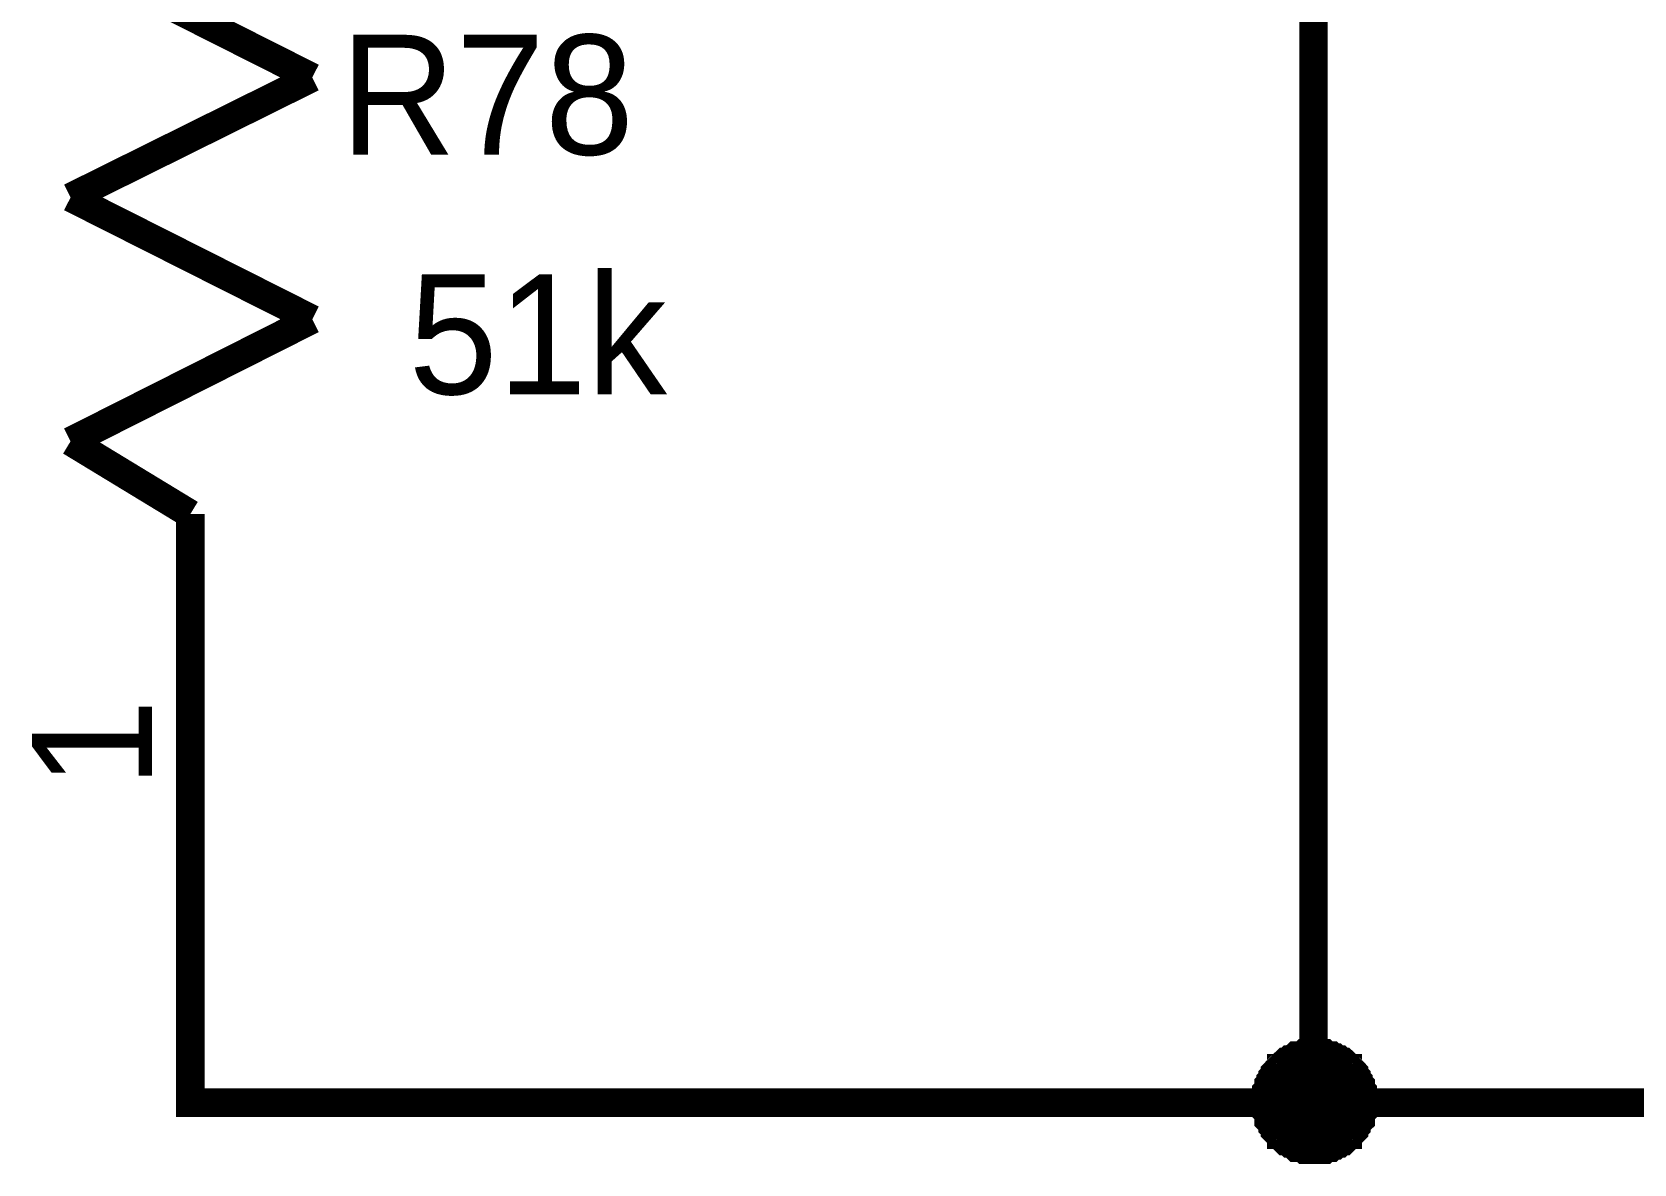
# Model space of a CAD drawing. Header units: millimetres. Extents: x 0 to 800, y 0 to 567.
# Drawn here: x 95.87 to 112.64, y 39.61 to 51.46 of the extents above; entities that cross this region are included whole.
import ezdxf

# ---------------------------------------------------------------- set-up
doc = ezdxf.new("R2010")
doc.units = ezdxf.units.MM
doc.layers.add('Sheet', color=255, linetype='Continuous')

msp = doc.modelspace()

# ---------------------------------------------------------------- linework, layer by layer
at = {"layer": 'Sheet'}
for points, const_width in [([(109.286, 52.704), (109.286, 40.251), (114.55, 40.251)], 0.3), ([(98.803, 50.98), (96.272, 52.256)], 0.3), ([(96.272, 49.725), (98.803, 50.98)], 0.3), ([(98.803, 48.449), (96.272, 49.725)], 0.3), ([(96.272, 47.172), (98.803, 48.449)], 0.3), ([(97.526, 46.41), (96.272, 47.172)], 0.3), ([(97.526, 46.41), (97.526, 41.326)], 0.3), ([(97.526, 46.41), (97.526, 45.649)], 0.3), ([(109.286, 40.251), (97.526, 40.251), (97.526, 41.326)], 0.3), ([(108.793, 40.251), (108.793, 40.273), (108.793, 40.295), (108.793, 40.34), (108.793, 40.363), (108.815, 40.385), (108.815, 40.407), (108.815, 40.43), (108.838, 40.452), (108.838, 40.475), (108.86, 40.497), (108.86, 40.519), (108.883, 40.542), (108.883, 40.564), (108.905, 40.587), (108.927, 40.609), (108.95, 40.609), (108.95, 40.631), (108.972, 40.654), (108.995, 40.676), (109.017, 40.676), (109.039, 40.699), (109.062, 40.699), (109.084, 40.721), (109.084, 40.721), (109.107, 40.743), (109.151, 40.743), (109.174, 40.743), (109.196, 40.766), (109.219, 40.766), (109.241, 40.766), (109.263, 40.766), (109.286, 40.766)], 0.3), ([(108.793, 40.251), (108.793, 40.273), (108.793, 40.295), (108.793, 40.34), (108.793, 40.363), (108.815, 40.385), (108.815, 40.407), (108.815, 40.43), (108.838, 40.452), (108.838, 40.475), (108.86, 40.497), (108.86, 40.519), (108.883, 40.542), (108.883, 40.564), (108.905, 40.587), (108.927, 40.609), (108.95, 40.609), (108.95, 40.631), (108.972, 40.654), (108.995, 40.676), (109.017, 40.676), (109.039, 40.699), (109.062, 40.699), (109.084, 40.721), (109.084, 40.721), (109.107, 40.743), (109.151, 40.743), (109.174, 40.743), (109.196, 40.766), (109.219, 40.766), (109.241, 40.766), (109.263, 40.766), (109.286, 40.766)], 0.3), ([(108.793, 40.251), (108.793, 40.273), (108.793, 40.295), (108.793, 40.34), (108.793, 40.363), (108.815, 40.385), (108.815, 40.407), (108.815, 40.43), (108.838, 40.452), (108.838, 40.475), (108.86, 40.497), (108.86, 40.519), (108.883, 40.542), (108.883, 40.564), (108.905, 40.587), (108.927, 40.609), (108.95, 40.609), (108.95, 40.631), (108.972, 40.654), (108.995, 40.676), (109.017, 40.676), (109.039, 40.699), (109.062, 40.699), (109.084, 40.721), (109.084, 40.721), (109.107, 40.743), (109.151, 40.743), (109.174, 40.743), (109.196, 40.766), (109.219, 40.766), (109.241, 40.766), (109.263, 40.766), (109.286, 40.766)], 0.3), ([(108.793, 40.251), (108.793, 40.273), (108.793, 40.295), (108.793, 40.34), (108.793, 40.363), (108.815, 40.385), (108.815, 40.407), (108.815, 40.43), (108.838, 40.452), (108.838, 40.475), (108.86, 40.497), (108.86, 40.519), (108.883, 40.542), (108.883, 40.564), (108.905, 40.587), (108.927, 40.609), (108.95, 40.609), (108.95, 40.631), (108.972, 40.654), (108.995, 40.676), (109.017, 40.676), (109.039, 40.699), (109.062, 40.699), (109.084, 40.721), (109.084, 40.721), (109.107, 40.743), (109.151, 40.743), (109.174, 40.743), (109.196, 40.766), (109.219, 40.766), (109.241, 40.766), (109.263, 40.766), (109.286, 40.766)], 0.3), ([(108.793, 40.251), (108.793, 40.273), (108.793, 40.295), (108.793, 40.34), (108.793, 40.363), (108.815, 40.385), (108.815, 40.407), (108.815, 40.43), (108.838, 40.452), (108.838, 40.475), (108.86, 40.497), (108.86, 40.519), (108.883, 40.542), (108.883, 40.564), (108.905, 40.587), (108.927, 40.609), (108.95, 40.609), (108.95, 40.631), (108.972, 40.654), (108.995, 40.676), (109.017, 40.676), (109.039, 40.699), (109.062, 40.699), (109.084, 40.721), (109.084, 40.721), (109.107, 40.743), (109.151, 40.743), (109.174, 40.743), (109.196, 40.766), (109.219, 40.766), (109.241, 40.766), (109.263, 40.766), (109.286, 40.766)], 0.0991), ([(108.793, 40.251), (108.793, 40.273), (108.793, 40.295), (108.793, 40.34), (108.793, 40.363), (108.815, 40.385), (108.815, 40.407), (108.815, 40.43), (108.838, 40.452), (108.838, 40.475), (108.86, 40.497), (108.86, 40.519), (108.883, 40.542), (108.883, 40.564), (108.905, 40.587), (108.927, 40.609), (108.95, 40.609), (108.95, 40.631), (108.972, 40.654), (108.995, 40.676), (109.017, 40.676), (109.039, 40.699), (109.062, 40.699), (109.084, 40.721), (109.084, 40.721), (109.107, 40.743), (109.151, 40.743), (109.174, 40.743), (109.196, 40.766), (109.219, 40.766), (109.241, 40.766), (109.263, 40.766), (109.286, 40.766)], 0.0991), ([(108.793, 40.251), (108.793, 40.273), (108.793, 40.295), (108.793, 40.34), (108.793, 40.363), (108.815, 40.385), (108.815, 40.407), (108.815, 40.43), (108.838, 40.452), (108.838, 40.475), (108.86, 40.497), (108.86, 40.519), (108.883, 40.542), (108.883, 40.564), (108.905, 40.587), (108.927, 40.609), (108.95, 40.609), (108.95, 40.631), (108.972, 40.654), (108.995, 40.676), (109.017, 40.676), (109.039, 40.699), (109.062, 40.699), (109.084, 40.721), (109.084, 40.721), (109.107, 40.743), (109.151, 40.743), (109.174, 40.743), (109.196, 40.766), (109.219, 40.766), (109.241, 40.766), (109.263, 40.766), (109.286, 40.766)], 0.0991), ([(108.793, 40.251), (108.793, 40.273), (108.793, 40.295), (108.793, 40.34), (108.793, 40.363), (108.815, 40.385), (108.815, 40.407), (108.815, 40.43), (108.838, 40.452), (108.838, 40.475), (108.86, 40.497), (108.86, 40.519), (108.883, 40.542), (108.883, 40.564), (108.905, 40.587), (108.927, 40.609), (108.95, 40.609), (108.95, 40.631), (108.972, 40.654), (108.995, 40.676), (109.017, 40.676), (109.039, 40.699), (109.062, 40.699), (109.084, 40.721), (109.084, 40.721), (109.107, 40.743), (109.151, 40.743), (109.174, 40.743), (109.196, 40.766), (109.219, 40.766), (109.241, 40.766), (109.263, 40.766), (109.286, 40.766)], 0.0991), ([(109.286, 40.766), (109.286, 40.766)], 0.3), ([(109.286, 40.766), (109.308, 40.766), (109.331, 40.766), (109.375, 40.766), (109.398, 40.766), (109.42, 40.743), (109.443, 40.743), (109.465, 40.743), (109.487, 40.721), (109.51, 40.721), (109.532, 40.699), (109.555, 40.699), (109.577, 40.676), (109.599, 40.676), (109.622, 40.654), (109.644, 40.631), (109.644, 40.609), (109.667, 40.609), (109.689, 40.587), (109.711, 40.564), (109.711, 40.542), (109.734, 40.519), (109.734, 40.497), (109.756, 40.475), (109.756, 40.452), (109.779, 40.43), (109.779, 40.407), (109.779, 40.385), (109.801, 40.363), (109.801, 40.34), (109.801, 40.295), (109.801, 40.273), (109.801, 40.251)], 0.3), ([(109.286, 40.766), (109.286, 40.766)], 0.3), ([(109.286, 40.766), (109.308, 40.766), (109.331, 40.766), (109.375, 40.766), (109.398, 40.766), (109.42, 40.743), (109.443, 40.743), (109.465, 40.743), (109.487, 40.721), (109.51, 40.721), (109.532, 40.699), (109.555, 40.699), (109.577, 40.676), (109.599, 40.676), (109.622, 40.654), (109.644, 40.631), (109.644, 40.609), (109.667, 40.609), (109.689, 40.587), (109.711, 40.564), (109.711, 40.542), (109.734, 40.519), (109.734, 40.497), (109.756, 40.475), (109.756, 40.452), (109.779, 40.43), (109.779, 40.407), (109.779, 40.385), (109.801, 40.363), (109.801, 40.34), (109.801, 40.295), (109.801, 40.273), (109.801, 40.251)], 0.3), ([(109.286, 40.766), (109.286, 40.766)], 0.3), ([(109.286, 40.766), (109.308, 40.766), (109.331, 40.766), (109.375, 40.766), (109.398, 40.766), (109.42, 40.743), (109.443, 40.743), (109.465, 40.743), (109.487, 40.721), (109.51, 40.721), (109.532, 40.699), (109.555, 40.699), (109.577, 40.676), (109.599, 40.676), (109.622, 40.654), (109.644, 40.631), (109.644, 40.609), (109.667, 40.609), (109.689, 40.587), (109.711, 40.564), (109.711, 40.542), (109.734, 40.519), (109.734, 40.497), (109.756, 40.475), (109.756, 40.452), (109.779, 40.43), (109.779, 40.407), (109.779, 40.385), (109.801, 40.363), (109.801, 40.34), (109.801, 40.295), (109.801, 40.273), (109.801, 40.251)], 0.3), ([(109.286, 40.766), (109.286, 40.766)], 0.3), ([(109.286, 40.766), (109.308, 40.766), (109.331, 40.766), (109.375, 40.766), (109.398, 40.766), (109.42, 40.743), (109.443, 40.743), (109.465, 40.743), (109.487, 40.721), (109.51, 40.721), (109.532, 40.699), (109.555, 40.699), (109.577, 40.676), (109.599, 40.676), (109.622, 40.654), (109.644, 40.631), (109.644, 40.609), (109.667, 40.609), (109.689, 40.587), (109.711, 40.564), (109.711, 40.542), (109.734, 40.519), (109.734, 40.497), (109.756, 40.475), (109.756, 40.452), (109.779, 40.43), (109.779, 40.407), (109.779, 40.385), (109.801, 40.363), (109.801, 40.34), (109.801, 40.295), (109.801, 40.273), (109.801, 40.251)], 0.3), ([(109.286, 40.766), (109.286, 40.766)], 0.0991), ([(109.286, 40.766), (109.308, 40.766), (109.331, 40.766), (109.375, 40.766), (109.398, 40.766), (109.42, 40.743), (109.443, 40.743), (109.465, 40.743), (109.487, 40.721), (109.51, 40.721), (109.532, 40.699), (109.555, 40.699), (109.577, 40.676), (109.599, 40.676), (109.622, 40.654), (109.644, 40.631), (109.644, 40.609), (109.667, 40.609), (109.689, 40.587), (109.711, 40.564), (109.711, 40.542), (109.734, 40.519), (109.734, 40.497), (109.756, 40.475), (109.756, 40.452), (109.779, 40.43), (109.779, 40.407), (109.779, 40.385), (109.801, 40.363), (109.801, 40.34), (109.801, 40.295), (109.801, 40.273), (109.801, 40.251)], 0.0991), ([(109.286, 40.766), (109.286, 40.766)], 0.0991), ([(109.286, 40.766), (109.308, 40.766), (109.331, 40.766), (109.375, 40.766), (109.398, 40.766), (109.42, 40.743), (109.443, 40.743), (109.465, 40.743), (109.487, 40.721), (109.51, 40.721), (109.532, 40.699), (109.555, 40.699), (109.577, 40.676), (109.599, 40.676), (109.622, 40.654), (109.644, 40.631), (109.644, 40.609), (109.667, 40.609), (109.689, 40.587), (109.711, 40.564), (109.711, 40.542), (109.734, 40.519), (109.734, 40.497), (109.756, 40.475), (109.756, 40.452), (109.779, 40.43), (109.779, 40.407), (109.779, 40.385), (109.801, 40.363), (109.801, 40.34), (109.801, 40.295), (109.801, 40.273), (109.801, 40.251)], 0.0991), ([(109.286, 40.766), (109.286, 40.766)], 0.0991), ([(109.286, 40.766), (109.308, 40.766), (109.331, 40.766), (109.375, 40.766), (109.398, 40.766), (109.42, 40.743), (109.443, 40.743), (109.465, 40.743), (109.487, 40.721), (109.51, 40.721), (109.532, 40.699), (109.555, 40.699), (109.577, 40.676), (109.599, 40.676), (109.622, 40.654), (109.644, 40.631), (109.644, 40.609), (109.667, 40.609), (109.689, 40.587), (109.711, 40.564), (109.711, 40.542), (109.734, 40.519), (109.734, 40.497), (109.756, 40.475), (109.756, 40.452), (109.779, 40.43), (109.779, 40.407), (109.779, 40.385), (109.801, 40.363), (109.801, 40.34), (109.801, 40.295), (109.801, 40.273), (109.801, 40.251)], 0.0991), ([(109.286, 40.766), (109.286, 40.766)], 0.0991), ([(109.286, 40.766), (109.308, 40.766), (109.331, 40.766), (109.375, 40.766), (109.398, 40.766), (109.42, 40.743), (109.443, 40.743), (109.465, 40.743), (109.487, 40.721), (109.51, 40.721), (109.532, 40.699), (109.555, 40.699), (109.577, 40.676), (109.599, 40.676), (109.622, 40.654), (109.644, 40.631), (109.644, 40.609), (109.667, 40.609), (109.689, 40.587), (109.711, 40.564), (109.711, 40.542), (109.734, 40.519), (109.734, 40.497), (109.756, 40.475), (109.756, 40.452), (109.779, 40.43), (109.779, 40.407), (109.779, 40.385), (109.801, 40.363), (109.801, 40.34), (109.801, 40.295), (109.801, 40.273), (109.801, 40.251)], 0.0991), ([(109.286, 39.758), (109.263, 39.758), (109.241, 39.758), (109.219, 39.758), (109.196, 39.758), (109.174, 39.78), (109.151, 39.78), (109.107, 39.78), (109.084, 39.803), (109.084, 39.803), (109.062, 39.825), (109.039, 39.825), (109.017, 39.847), (108.995, 39.847), (108.972, 39.87), (108.95, 39.892), (108.95, 39.915), (108.927, 39.915), (108.905, 39.937), (108.883, 39.959), (108.883, 39.982), (108.86, 40.004), (108.86, 40.027), (108.838, 40.049), (108.838, 40.049), (108.815, 40.071), (108.815, 40.116), (108.815, 40.139), (108.793, 40.161), (108.793, 40.183), (108.793, 40.206), (108.793, 40.228), (108.793, 40.251)], 0.3), ([(108.793, 40.251), (108.793, 40.251)], 0.3), ([(109.286, 39.758), (109.263, 39.758), (109.241, 39.758), (109.219, 39.758), (109.196, 39.758), (109.174, 39.78), (109.151, 39.78), (109.107, 39.78), (109.084, 39.803), (109.084, 39.803), (109.062, 39.825), (109.039, 39.825), (109.017, 39.847), (108.995, 39.847), (108.972, 39.87), (108.95, 39.892), (108.95, 39.915), (108.927, 39.915), (108.905, 39.937), (108.883, 39.959), (108.883, 39.982), (108.86, 40.004), (108.86, 40.027), (108.838, 40.049), (108.838, 40.049), (108.815, 40.071), (108.815, 40.116), (108.815, 40.139), (108.793, 40.161), (108.793, 40.183), (108.793, 40.206), (108.793, 40.228), (108.793, 40.251)], 0.3), ([(108.793, 40.251), (108.793, 40.251)], 0.3), ([(109.286, 39.758), (109.263, 39.758), (109.241, 39.758), (109.219, 39.758), (109.196, 39.758), (109.174, 39.78), (109.151, 39.78), (109.107, 39.78), (109.084, 39.803), (109.084, 39.803), (109.062, 39.825), (109.039, 39.825), (109.017, 39.847), (108.995, 39.847), (108.972, 39.87), (108.95, 39.892), (108.95, 39.915), (108.927, 39.915), (108.905, 39.937), (108.883, 39.959), (108.883, 39.982), (108.86, 40.004), (108.86, 40.027), (108.838, 40.049), (108.838, 40.049), (108.815, 40.071), (108.815, 40.116), (108.815, 40.139), (108.793, 40.161), (108.793, 40.183), (108.793, 40.206), (108.793, 40.228), (108.793, 40.251)], 0.3), ([(108.793, 40.251), (108.793, 40.251)], 0.3), ([(109.286, 39.758), (109.263, 39.758), (109.241, 39.758), (109.219, 39.758), (109.196, 39.758), (109.174, 39.78), (109.151, 39.78), (109.107, 39.78), (109.084, 39.803), (109.084, 39.803), (109.062, 39.825), (109.039, 39.825), (109.017, 39.847), (108.995, 39.847), (108.972, 39.87), (108.95, 39.892), (108.95, 39.915), (108.927, 39.915), (108.905, 39.937), (108.883, 39.959), (108.883, 39.982), (108.86, 40.004), (108.86, 40.027), (108.838, 40.049), (108.838, 40.049), (108.815, 40.071), (108.815, 40.116), (108.815, 40.139), (108.793, 40.161), (108.793, 40.183), (108.793, 40.206), (108.793, 40.228), (108.793, 40.251)], 0.3), ([(108.793, 40.251), (108.793, 40.251)], 0.3), ([(109.286, 39.758), (109.263, 39.758), (109.241, 39.758), (109.219, 39.758), (109.196, 39.758), (109.174, 39.78), (109.151, 39.78), (109.107, 39.78), (109.084, 39.803), (109.084, 39.803), (109.062, 39.825), (109.039, 39.825), (109.017, 39.847), (108.995, 39.847), (108.972, 39.87), (108.95, 39.892), (108.95, 39.915), (108.927, 39.915), (108.905, 39.937), (108.883, 39.959), (108.883, 39.982), (108.86, 40.004), (108.86, 40.027), (108.838, 40.049), (108.838, 40.049), (108.815, 40.071), (108.815, 40.116), (108.815, 40.139), (108.793, 40.161), (108.793, 40.183), (108.793, 40.206), (108.793, 40.228), (108.793, 40.251)], 0.0991), ([(108.793, 40.251), (108.793, 40.251)], 0.0991), ([(109.286, 39.758), (109.263, 39.758), (109.241, 39.758), (109.219, 39.758), (109.196, 39.758), (109.174, 39.78), (109.151, 39.78), (109.107, 39.78), (109.084, 39.803), (109.084, 39.803), (109.062, 39.825), (109.039, 39.825), (109.017, 39.847), (108.995, 39.847), (108.972, 39.87), (108.95, 39.892), (108.95, 39.915), (108.927, 39.915), (108.905, 39.937), (108.883, 39.959), (108.883, 39.982), (108.86, 40.004), (108.86, 40.027), (108.838, 40.049), (108.838, 40.049), (108.815, 40.071), (108.815, 40.116), (108.815, 40.139), (108.793, 40.161), (108.793, 40.183), (108.793, 40.206), (108.793, 40.228), (108.793, 40.251)], 0.0991), ([(108.793, 40.251), (108.793, 40.251)], 0.0991), ([(109.286, 39.758), (109.263, 39.758), (109.241, 39.758), (109.219, 39.758), (109.196, 39.758), (109.174, 39.78), (109.151, 39.78), (109.107, 39.78), (109.084, 39.803), (109.084, 39.803), (109.062, 39.825), (109.039, 39.825), (109.017, 39.847), (108.995, 39.847), (108.972, 39.87), (108.95, 39.892), (108.95, 39.915), (108.927, 39.915), (108.905, 39.937), (108.883, 39.959), (108.883, 39.982), (108.86, 40.004), (108.86, 40.027), (108.838, 40.049), (108.838, 40.049), (108.815, 40.071), (108.815, 40.116), (108.815, 40.139), (108.793, 40.161), (108.793, 40.183), (108.793, 40.206), (108.793, 40.228), (108.793, 40.251)], 0.0991), ([(108.793, 40.251), (108.793, 40.251)], 0.0991), ([(109.286, 39.758), (109.263, 39.758), (109.241, 39.758), (109.219, 39.758), (109.196, 39.758), (109.174, 39.78), (109.151, 39.78), (109.107, 39.78), (109.084, 39.803), (109.084, 39.803), (109.062, 39.825), (109.039, 39.825), (109.017, 39.847), (108.995, 39.847), (108.972, 39.87), (108.95, 39.892), (108.95, 39.915), (108.927, 39.915), (108.905, 39.937), (108.883, 39.959), (108.883, 39.982), (108.86, 40.004), (108.86, 40.027), (108.838, 40.049), (108.838, 40.049), (108.815, 40.071), (108.815, 40.116), (108.815, 40.139), (108.793, 40.161), (108.793, 40.183), (108.793, 40.206), (108.793, 40.228), (108.793, 40.251)], 0.0991), ([(108.793, 40.251), (108.793, 40.251)], 0.0991), ([(109.801, 40.251), (109.801, 40.228), (109.801, 40.206), (109.801, 40.183), (109.801, 40.161), (109.779, 40.139), (109.779, 40.116), (109.779, 40.071), (109.756, 40.049), (109.756, 40.049), (109.734, 40.027), (109.734, 40.004), (109.711, 39.982), (109.711, 39.959), (109.689, 39.937), (109.667, 39.915), (109.644, 39.915), (109.644, 39.892), (109.622, 39.87), (109.599, 39.847), (109.577, 39.847), (109.555, 39.825), (109.532, 39.825), (109.51, 39.803), (109.487, 39.803), (109.465, 39.78), (109.443, 39.78), (109.42, 39.78), (109.398, 39.758), (109.375, 39.758), (109.331, 39.758), (109.308, 39.758), (109.286, 39.758)], 0.3), ([(109.801, 40.251), (109.801, 40.228), (109.801, 40.206), (109.801, 40.183), (109.801, 40.161), (109.779, 40.139), (109.779, 40.116), (109.779, 40.071), (109.756, 40.049), (109.756, 40.049), (109.734, 40.027), (109.734, 40.004), (109.711, 39.982), (109.711, 39.959), (109.689, 39.937), (109.667, 39.915), (109.644, 39.915), (109.644, 39.892), (109.622, 39.87), (109.599, 39.847), (109.577, 39.847), (109.555, 39.825), (109.532, 39.825), (109.51, 39.803), (109.487, 39.803), (109.465, 39.78), (109.443, 39.78), (109.42, 39.78), (109.398, 39.758), (109.375, 39.758), (109.331, 39.758), (109.308, 39.758), (109.286, 39.758)], 0.3), ([(109.801, 40.251), (109.801, 40.228), (109.801, 40.206), (109.801, 40.183), (109.801, 40.161), (109.779, 40.139), (109.779, 40.116), (109.779, 40.071), (109.756, 40.049), (109.756, 40.049), (109.734, 40.027), (109.734, 40.004), (109.711, 39.982), (109.711, 39.959), (109.689, 39.937), (109.667, 39.915), (109.644, 39.915), (109.644, 39.892), (109.622, 39.87), (109.599, 39.847), (109.577, 39.847), (109.555, 39.825), (109.532, 39.825), (109.51, 39.803), (109.487, 39.803), (109.465, 39.78), (109.443, 39.78), (109.42, 39.78), (109.398, 39.758), (109.375, 39.758), (109.331, 39.758), (109.308, 39.758), (109.286, 39.758)], 0.3), ([(109.801, 40.251), (109.801, 40.228), (109.801, 40.206), (109.801, 40.183), (109.801, 40.161), (109.779, 40.139), (109.779, 40.116), (109.779, 40.071), (109.756, 40.049), (109.756, 40.049), (109.734, 40.027), (109.734, 40.004), (109.711, 39.982), (109.711, 39.959), (109.689, 39.937), (109.667, 39.915), (109.644, 39.915), (109.644, 39.892), (109.622, 39.87), (109.599, 39.847), (109.577, 39.847), (109.555, 39.825), (109.532, 39.825), (109.51, 39.803), (109.487, 39.803), (109.465, 39.78), (109.443, 39.78), (109.42, 39.78), (109.398, 39.758), (109.375, 39.758), (109.331, 39.758), (109.308, 39.758), (109.286, 39.758)], 0.3), ([(109.801, 40.251), (109.801, 40.228), (109.801, 40.206), (109.801, 40.183), (109.801, 40.161), (109.779, 40.139), (109.779, 40.116), (109.779, 40.071), (109.756, 40.049), (109.756, 40.049), (109.734, 40.027), (109.734, 40.004), (109.711, 39.982), (109.711, 39.959), (109.689, 39.937), (109.667, 39.915), (109.644, 39.915), (109.644, 39.892), (109.622, 39.87), (109.599, 39.847), (109.577, 39.847), (109.555, 39.825), (109.532, 39.825), (109.51, 39.803), (109.487, 39.803), (109.465, 39.78), (109.443, 39.78), (109.42, 39.78), (109.398, 39.758), (109.375, 39.758), (109.331, 39.758), (109.308, 39.758), (109.286, 39.758)], 0.0991), ([(109.801, 40.251), (109.801, 40.228), (109.801, 40.206), (109.801, 40.183), (109.801, 40.161), (109.779, 40.139), (109.779, 40.116), (109.779, 40.071), (109.756, 40.049), (109.756, 40.049), (109.734, 40.027), (109.734, 40.004), (109.711, 39.982), (109.711, 39.959), (109.689, 39.937), (109.667, 39.915), (109.644, 39.915), (109.644, 39.892), (109.622, 39.87), (109.599, 39.847), (109.577, 39.847), (109.555, 39.825), (109.532, 39.825), (109.51, 39.803), (109.487, 39.803), (109.465, 39.78), (109.443, 39.78), (109.42, 39.78), (109.398, 39.758), (109.375, 39.758), (109.331, 39.758), (109.308, 39.758), (109.286, 39.758)], 0.0991), ([(109.801, 40.251), (109.801, 40.228), (109.801, 40.206), (109.801, 40.183), (109.801, 40.161), (109.779, 40.139), (109.779, 40.116), (109.779, 40.071), (109.756, 40.049), (109.756, 40.049), (109.734, 40.027), (109.734, 40.004), (109.711, 39.982), (109.711, 39.959), (109.689, 39.937), (109.667, 39.915), (109.644, 39.915), (109.644, 39.892), (109.622, 39.87), (109.599, 39.847), (109.577, 39.847), (109.555, 39.825), (109.532, 39.825), (109.51, 39.803), (109.487, 39.803), (109.465, 39.78), (109.443, 39.78), (109.42, 39.78), (109.398, 39.758), (109.375, 39.758), (109.331, 39.758), (109.308, 39.758), (109.286, 39.758)], 0.0991), ([(109.801, 40.251), (109.801, 40.228), (109.801, 40.206), (109.801, 40.183), (109.801, 40.161), (109.779, 40.139), (109.779, 40.116), (109.779, 40.071), (109.756, 40.049), (109.756, 40.049), (109.734, 40.027), (109.734, 40.004), (109.711, 39.982), (109.711, 39.959), (109.689, 39.937), (109.667, 39.915), (109.644, 39.915), (109.644, 39.892), (109.622, 39.87), (109.599, 39.847), (109.577, 39.847), (109.555, 39.825), (109.532, 39.825), (109.51, 39.803), (109.487, 39.803), (109.465, 39.78), (109.443, 39.78), (109.42, 39.78), (109.398, 39.758), (109.375, 39.758), (109.331, 39.758), (109.308, 39.758), (109.286, 39.758)], 0.0991), ([(109.801, 40.251), (109.801, 40.251), (109.801, 40.251), (109.801, 40.251), (109.801, 40.251), (109.801, 40.251), (109.801, 40.251), (109.801, 40.251), (109.801, 40.251), (109.801, 40.251), (109.801, 40.251), (109.801, 40.251), (109.801, 40.251), (109.801, 40.251), (109.801, 40.251), (109.801, 40.251), (109.801, 40.251), (109.801, 40.251), (109.801, 40.251), (109.801, 40.251), (109.801, 40.251), (109.801, 40.251), (109.801, 40.251), (109.801, 40.251), (109.801, 40.251), (109.801, 40.251), (109.801, 40.251), (109.801, 40.251), (109.801, 40.251), (109.801, 40.251), (109.801, 40.251), (109.801, 40.251), (109.801, 40.251)], 0.3), ([(109.801, 40.251), (109.801, 40.251)], 0.3), ([(109.801, 40.251), (109.801, 40.251), (109.801, 40.251), (109.801, 40.251), (109.801, 40.251), (109.801, 40.251), (109.801, 40.251), (109.801, 40.251), (109.801, 40.251), (109.801, 40.251), (109.801, 40.251), (109.801, 40.251), (109.801, 40.251), (109.801, 40.251), (109.801, 40.251), (109.801, 40.251), (109.801, 40.251), (109.801, 40.251), (109.801, 40.251), (109.801, 40.251), (109.801, 40.251), (109.801, 40.251), (109.801, 40.251), (109.801, 40.251), (109.801, 40.251), (109.801, 40.251), (109.801, 40.251), (109.801, 40.251), (109.801, 40.251), (109.801, 40.251), (109.801, 40.251), (109.801, 40.251), (109.801, 40.251)], 0.3), ([(109.801, 40.251), (109.801, 40.251)], 0.3), ([(109.801, 40.251), (109.801, 40.251), (109.801, 40.251), (109.801, 40.251), (109.801, 40.251), (109.801, 40.251), (109.801, 40.251), (109.801, 40.251), (109.801, 40.251), (109.801, 40.251), (109.801, 40.251), (109.801, 40.251), (109.801, 40.251), (109.801, 40.251), (109.801, 40.251), (109.801, 40.251), (109.801, 40.251), (109.801, 40.251), (109.801, 40.251), (109.801, 40.251), (109.801, 40.251), (109.801, 40.251), (109.801, 40.251), (109.801, 40.251), (109.801, 40.251), (109.801, 40.251), (109.801, 40.251), (109.801, 40.251), (109.801, 40.251), (109.801, 40.251), (109.801, 40.251), (109.801, 40.251), (109.801, 40.251)], 0.3), ([(109.801, 40.251), (109.801, 40.251)], 0.3), ([(109.801, 40.251), (109.801, 40.251), (109.801, 40.251), (109.801, 40.251), (109.801, 40.251), (109.801, 40.251), (109.801, 40.251), (109.801, 40.251), (109.801, 40.251), (109.801, 40.251), (109.801, 40.251), (109.801, 40.251), (109.801, 40.251), (109.801, 40.251), (109.801, 40.251), (109.801, 40.251), (109.801, 40.251), (109.801, 40.251), (109.801, 40.251), (109.801, 40.251), (109.801, 40.251), (109.801, 40.251), (109.801, 40.251), (109.801, 40.251), (109.801, 40.251), (109.801, 40.251), (109.801, 40.251), (109.801, 40.251), (109.801, 40.251), (109.801, 40.251), (109.801, 40.251), (109.801, 40.251), (109.801, 40.251)], 0.3), ([(109.801, 40.251), (109.801, 40.251)], 0.3), ([(109.801, 40.251), (109.801, 40.251), (109.801, 40.251), (109.801, 40.251), (109.801, 40.251), (109.801, 40.251), (109.801, 40.251), (109.801, 40.251), (109.801, 40.251), (109.801, 40.251), (109.801, 40.251), (109.801, 40.251), (109.801, 40.251), (109.801, 40.251), (109.801, 40.251), (109.801, 40.251), (109.801, 40.251), (109.801, 40.251), (109.801, 40.251), (109.801, 40.251), (109.801, 40.251), (109.801, 40.251), (109.801, 40.251), (109.801, 40.251), (109.801, 40.251), (109.801, 40.251), (109.801, 40.251), (109.801, 40.251), (109.801, 40.251), (109.801, 40.251), (109.801, 40.251), (109.801, 40.251), (109.801, 40.251)], 0.0991), ([(109.801, 40.251), (109.801, 40.251)], 0.0991), ([(109.801, 40.251), (109.801, 40.251), (109.801, 40.251), (109.801, 40.251), (109.801, 40.251), (109.801, 40.251), (109.801, 40.251), (109.801, 40.251), (109.801, 40.251), (109.801, 40.251), (109.801, 40.251), (109.801, 40.251), (109.801, 40.251), (109.801, 40.251), (109.801, 40.251), (109.801, 40.251), (109.801, 40.251), (109.801, 40.251), (109.801, 40.251), (109.801, 40.251), (109.801, 40.251), (109.801, 40.251), (109.801, 40.251), (109.801, 40.251), (109.801, 40.251), (109.801, 40.251), (109.801, 40.251), (109.801, 40.251), (109.801, 40.251), (109.801, 40.251), (109.801, 40.251), (109.801, 40.251), (109.801, 40.251)], 0.0991), ([(109.801, 40.251), (109.801, 40.251)], 0.0991), ([(109.801, 40.251), (109.801, 40.251), (109.801, 40.251), (109.801, 40.251), (109.801, 40.251), (109.801, 40.251), (109.801, 40.251), (109.801, 40.251), (109.801, 40.251), (109.801, 40.251), (109.801, 40.251), (109.801, 40.251), (109.801, 40.251), (109.801, 40.251), (109.801, 40.251), (109.801, 40.251), (109.801, 40.251), (109.801, 40.251), (109.801, 40.251), (109.801, 40.251), (109.801, 40.251), (109.801, 40.251), (109.801, 40.251), (109.801, 40.251), (109.801, 40.251), (109.801, 40.251), (109.801, 40.251), (109.801, 40.251), (109.801, 40.251), (109.801, 40.251), (109.801, 40.251), (109.801, 40.251), (109.801, 40.251)], 0.0991), ([(109.801, 40.251), (109.801, 40.251)], 0.0991), ([(109.801, 40.251), (109.801, 40.251), (109.801, 40.251), (109.801, 40.251), (109.801, 40.251), (109.801, 40.251), (109.801, 40.251), (109.801, 40.251), (109.801, 40.251), (109.801, 40.251), (109.801, 40.251), (109.801, 40.251), (109.801, 40.251), (109.801, 40.251), (109.801, 40.251), (109.801, 40.251), (109.801, 40.251), (109.801, 40.251), (109.801, 40.251), (109.801, 40.251), (109.801, 40.251), (109.801, 40.251), (109.801, 40.251), (109.801, 40.251), (109.801, 40.251), (109.801, 40.251), (109.801, 40.251), (109.801, 40.251), (109.801, 40.251), (109.801, 40.251), (109.801, 40.251), (109.801, 40.251), (109.801, 40.251)], 0.0991), ([(109.801, 40.251), (109.801, 40.251)], 0.0991)]:
    msp.add_lwpolyline(points, dxfattribs=dict(at, const_width=const_width))
at = {"layer": 'Sheet', "const_width": 0.508}
msp.add_lwpolyline([(109.032, 40.264, 1), (109.54, 40.264, 1)], format="xyb", close=True, dxfattribs=at)

# ---------------------------------------------------------------- texts
at = {"layer": 'Sheet'}
for s, p in [('R78', (99.094, 50.173)), ('51k', (99.811, 47.665))]:
    msp.add_text(s, height=1.2543, dxfattribs=at).set_placement(p)
msp.add_text('1', height=1.254, rotation=90, dxfattribs=at).set_placement((97.123, 43.543))

doc.saveas('drawing.dxf')
